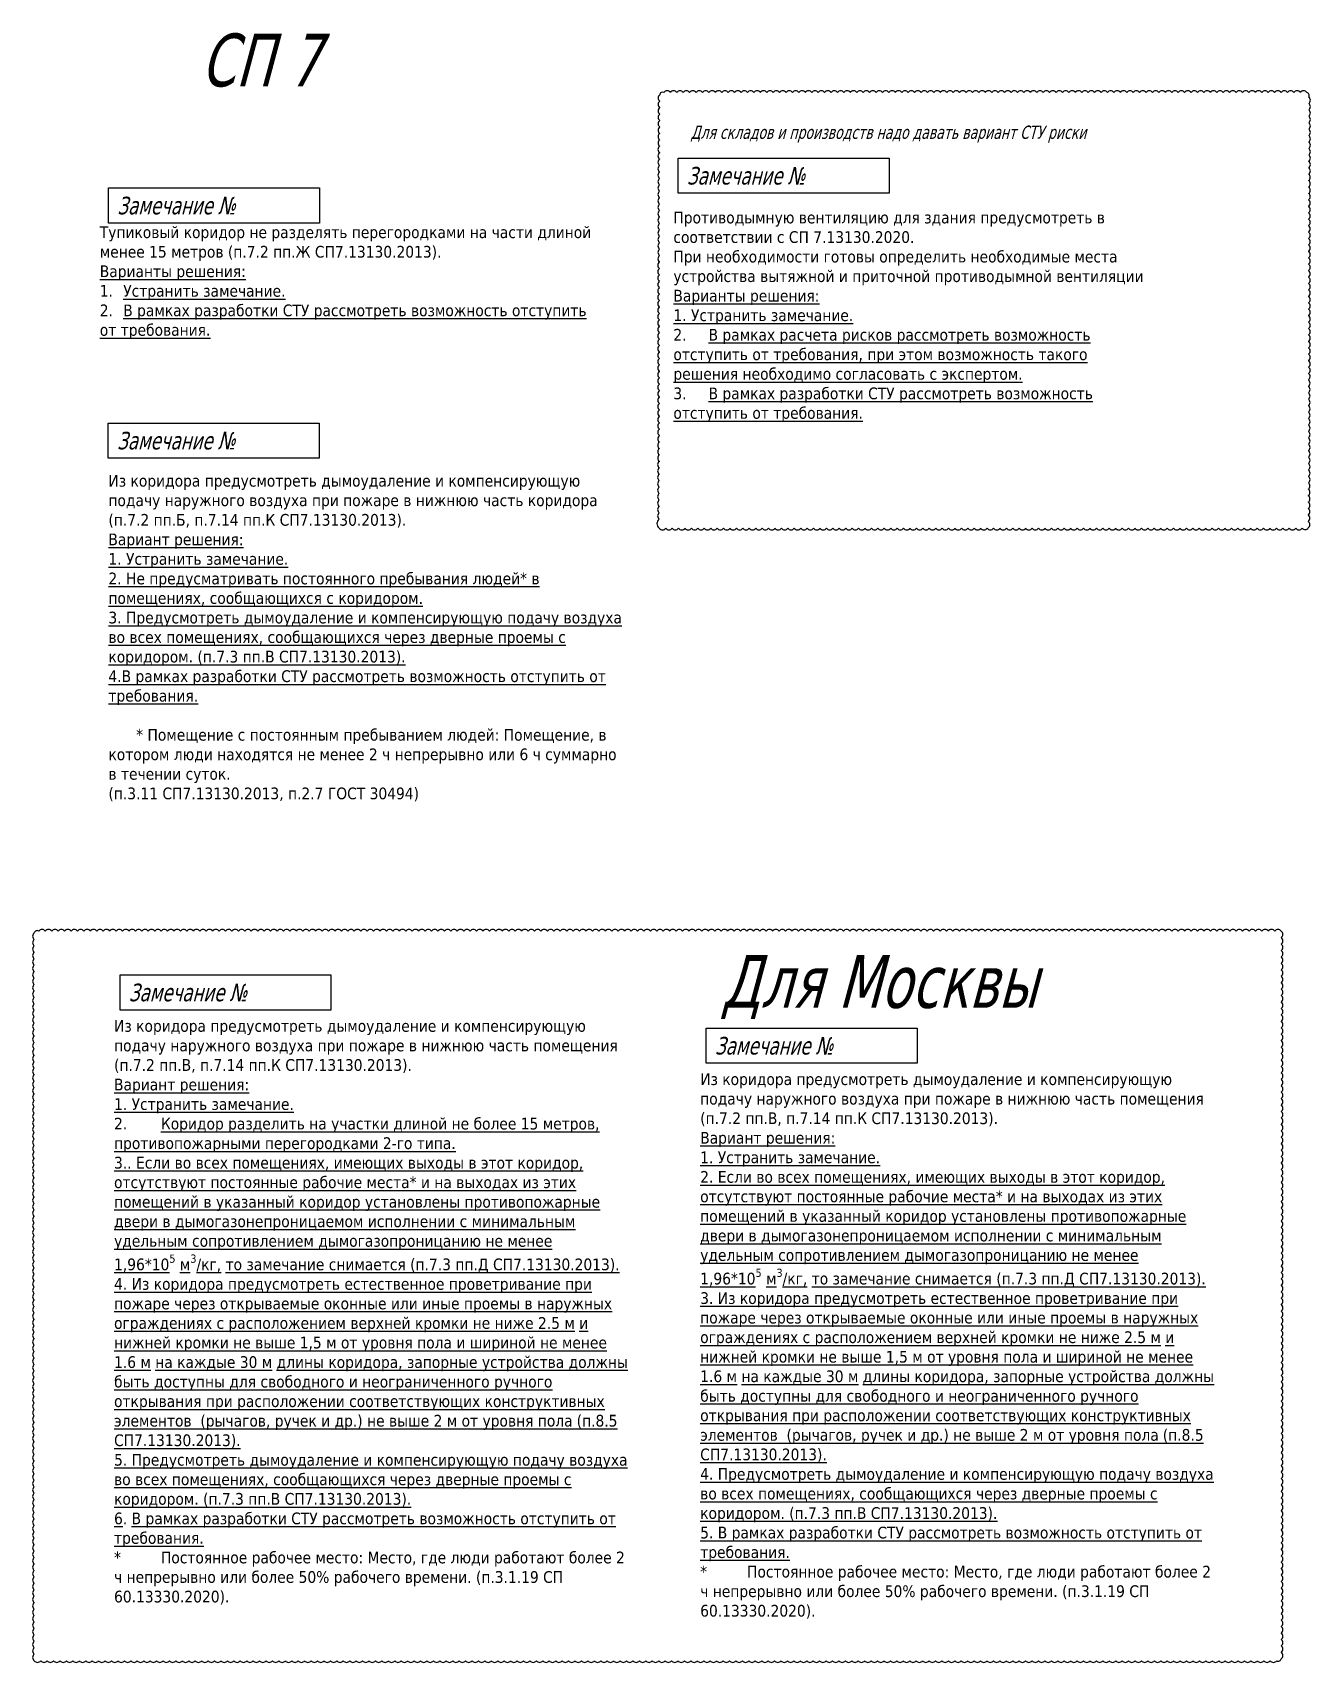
# Model space of a CAD drawing. Header units: millimetres. Extents: x -204396 to 1997851, y -2958255 to 237418.
# Drawn here: x 557436 to 622861, y -179544 to -96118 of the extents above; entities that cross this region are included whole.
import ezdxf

# ---------------------------------------------------------------- set-up
doc = ezdxf.new("R2010")
doc.units = ezdxf.units.MM
doc.layers.add('экспертиза', color=1, linetype='Continuous', lineweight=0)
doc.layers.add('экспертиза ДУ', color=1, linetype='Continuous', lineweight=0)
doc.styles.add('ЭКСПЕРТИЗА', font='tahoma.ttf')

msp = doc.modelspace()

# ---------------------------------------------------------------- linework, layer by layer
at = {"layer": 'экспертиза'}
for points in [[(589523, -121482, 0.520567), (589852, -121482, 0.520567), (590181, -121482, 0.520567), (590510, -121482, 0.520567), (590839, -121482, 0.520567), (591168, -121482, 0.520567), (591498, -121482, 0.520567), (591827, -121482, 0.520567), (592156, -121482, 0.520567), (592485, -121482, 0.520567), (592814, -121482, 0.520567), (593143, -121482, 0.520567), (593472, -121482, 0.520567), (593802, -121482, 0.520567), (594131, -121482, 0.520567), (594460, -121482, 0.520567), (594789, -121482, 0.520567), (595118, -121482, 0.520567), (595447, -121482, 0.520567), (595776, -121482, 0.520567), (596106, -121482, 0.520567), (596435, -121482, 0.520567), (596764, -121482, 0.520567), (597093, -121482, 0.520567), (597422, -121482, 0.520567), (597751, -121482, 0.520567), (598081, -121482, 0.520567), (598410, -121482, 0.520567), (598739, -121482, 0.520567), (599068, -121482, 0.520567), (599397, -121482, 0.520567), (599726, -121482, 0.520567), (600055, -121482, 0.520567), (600385, -121482, 0.520567), (600714, -121482, 0.520567), (601043, -121482, 0.520567), (601372, -121482, 0.520567), (601701, -121482, 0.520567), (602030, -121482, 0.520567), (602359, -121482, 0.520567), (602689, -121482, 0.520567), (603018, -121482, 0.520567), (603347, -121482, 0.520567), (603676, -121482, 0.520567), (604005, -121482, 0.520567), (604334, -121482, 0.520567), (604664, -121482, 0.520567), (604993, -121482, 0.520567), (605322, -121482, 0.520567), (605651, -121482, 0.520567), (605980, -121482, 0.520567), (606309, -121482, 0.520567), (606638, -121482, 0.520567), (606968, -121482, 0.520567), (607297, -121482, 0.520567), (607626, -121482, 0.520567), (607955, -121482, 0.520567), (608284, -121482, 0.520567), (608613, -121482, 0.520567), (608942, -121482, 0.520567), (609272, -121482, 0.520567), (609601, -121482, 0.520567), (609930, -121482, 0.520567), (610259, -121482, 0.520567), (610588, -121482, 0.520567), (610917, -121482, 0.520567), (611247, -121482, 0.520567), (611576, -121482, 0.520567), (611905, -121482, 0.520567), (612234, -121482, 0.520567), (612563, -121482, 0.520567), (612892, -121482, 0.520567), (613221, -121482, 0.520567), (613551, -121482, 0.520567), (613880, -121482, 0.520567), (614209, -121482, 0.520567), (614538, -121482, 0.520567), (614867, -121482, 0.520567), (615196, -121482, 0.520567), (615525, -121482, 0.520567), (615855, -121482, 0.520567), (616184, -121482, 0.520567), (616513, -121482, 0.520567), (616842, -121482, 0.520567), (617171, -121482, 0.520567), (617500, -121482, 0.520567), (617830, -121482, 0.520567), (618159, -121482, 0.520567), (618488, -121482, 0.520567), (618817, -121482, 0.520567), (619146, -121482, 0.520567), (619475, -121482, 0.520567), (619804, -121482, 0.520567), (620134, -121482, 0.520567), (620463, -121482, 0.520567), (620792, -121482, 0.520567), (621121, -121482, 0.520567), (621450, -121482, 0.520567), (621779, -121482, 0.520567), (622109, -121482, 0.520567), (622438, -121482, 0.520567), (622752, -121468, 0.520567), (622753, -121138, 0.520567), (622753, -120809, 0.520567), (622753, -120480, 0.520567), (622754, -120151, 0.520567), (622754, -119822, 0.520567), (622754, -119493, 0.520567), (622755, -119164, 0.520567), (622755, -118834, 0.520567), (622756, -118505, 0.520567), (622756, -118176, 0.520567), (622756, -117847, 0.520567), (622757, -117518, 0.520567), (622757, -117189, 0.520567), (622757, -116859, 0.520567), (622758, -116530, 0.520567), (622758, -116201, 0.520567), (622758, -115872, 0.520567), (622759, -115543, 0.520567), (622759, -115214, 0.520567), (622759, -114885, 0.520567), (622760, -114555, 0.520567), (622760, -114226, 0.520567), (622760, -113897, 0.520567), (622761, -113568, 0.520567), (622761, -113239, 0.520567), (622761, -112910, 0.520567), (622762, -112581, 0.520567), (622762, -112251, 0.520567), (622763, -111922, 0.520567), (622763, -111593, 0.520567), (622763, -111264, 0.520567), (622764, -110935, 0.520567), (622764, -110606, 0.520567), (622764, -110276, 0.520567), (622765, -109947, 0.520567), (622765, -109618, 0.520567), (622765, -109289, 0.520567), (622766, -108960, 0.520567), (622766, -108631, 0.520567), (622766, -108302, 0.520567), (622767, -107972, 0.520567), (622767, -107643, 0.520567), (622767, -107314, 0.520567), (622768, -106985, 0.520567), (622768, -106656, 0.520567), (622769, -106327, 0.520567), (622769, -105998, 0.520567), (622769, -105668, 0.520567), (622770, -105339, 0.520567), (622770, -105010, 0.520567), (622770, -104681, 0.520567), (622771, -104352, 0.520567), (622771, -104023, 0.520567), (622771, -103693, 0.520567), (622772, -103364, 0.520567), (622772, -103035, 0.520567), (622772, -102706, 0.520567), (622773, -102377, 0.520567), (622773, -102048, 0.520567), (622773, -101719, 0.520567), (622774, -101389, 0.520567), (622774, -101060, 0.520567), (622774, -100731, 0.520567), (622775, -100402, 0.520567), (622775, -100073, 0.520567), (622776, -99744, 0.520567), (622776, -99415, 0.520567), (622675, -99186, 0.520567), (622346, -99186, 0.520567), (622017, -99186, 0.520567), (621688, -99186, 0.520567), (621358, -99186, 0.520567), (621029, -99186, 0.520567), (620700, -99186, 0.520567), (620371, -99186, 0.520567), (620042, -99186, 0.520567), (619713, -99186, 0.520567), (619384, -99186, 0.520567), (619054, -99186, 0.520567), (618725, -99186, 0.520567), (618396, -99186, 0.520567), (618067, -99186, 0.520567), (617738, -99186, 0.520567), (617409, -99186, 0.520567), (617079, -99186, 0.520567), (616750, -99186, 0.520567), (616421, -99186, 0.520567), (616092, -99186, 0.520567), (615763, -99186, 0.520567), (615434, -99186, 0.520567), (615105, -99186, 0.520567), (614775, -99186, 0.520567), (614446, -99186, 0.520567), (614117, -99186, 0.520567), (613788, -99186, 0.520567), (613459, -99186, 0.520567), (613130, -99186, 0.520567), (612800, -99186, 0.520567), (612471, -99186, 0.520567), (612142, -99186, 0.520567), (611813, -99186, 0.520567), (611484, -99186, 0.520567), (611155, -99186, 0.520567), (610826, -99186, 0.520567), (610496, -99186, 0.520567), (610167, -99186, 0.520567), (609838, -99186, 0.520567), (609509, -99186, 0.520567), (609180, -99186, 0.520567), (608851, -99186, 0.520567), (608522, -99186, 0.520567), (608192, -99186, 0.520567), (607863, -99186, 0.520567), (607534, -99186, 0.520567), (607205, -99186, 0.520567), (606876, -99186, 0.520567), (606547, -99186, 0.520567), (606217, -99186, 0.520567), (605888, -99186, 0.520567), (605559, -99186, 0.520567), (605230, -99186, 0.520567), (604901, -99186, 0.520567), (604572, -99186, 0.520567), (604243, -99186, 0.520567), (603913, -99186, 0.520567), (603584, -99186, 0.520567), (603255, -99186, 0.520567), (602926, -99186, 0.520567), (602597, -99186, 0.520567), (602268, -99186, 0.520567), (601939, -99186, 0.520567), (601609, -99186, 0.520567), (601280, -99186, 0.520567), (600951, -99186, 0.520567), (600622, -99186, 0.520567), (600293, -99186, 0.520567), (599964, -99186, 0.520567), (599634, -99186, 0.520567), (599305, -99186, 0.520567), (598976, -99186, 0.520567), (598647, -99186, 0.520567), (598318, -99186, 0.520567), (597989, -99186, 0.520567), (597660, -99186, 0.520567), (597330, -99186, 0.520567), (597001, -99186, 0.520567), (596672, -99186, 0.520567), (596343, -99186, 0.520567), (596014, -99186, 0.520567), (595685, -99186, 0.520567), (595356, -99186, 0.520567), (595026, -99186, 0.520567), (594697, -99186, 0.520567), (594368, -99186, 0.520567), (594039, -99186, 0.520567), (593710, -99186, 0.520567), (593381, -99186, 0.520567), (593051, -99186, 0.520567), (592722, -99186, 0.520567), (592393, -99186, 0.520567), (592064, -99186, 0.520567), (591735, -99186, 0.520567), (591406, -99186, 0.520567), (591077, -99186, 0.520567), (590747, -99186, 0.520567), (590418, -99186, 0.520567), (590089, -99186, 0.520567), (589760, -99186, 0.520567), (589546, -99302, 0.520567), (589546, -99631, 0.520567), (589546, -99960, 0.520567), (589545, -100290, 0.520567), (589545, -100619, 0.520567), (589545, -100948, 0.520567), (589544, -101277, 0.520567), (589544, -101606, 0.520567), (589543, -101935, 0.520567), (589543, -102264, 0.520567), (589543, -102594, 0.520567), (589542, -102923, 0.520567), (589542, -103252, 0.520567), (589542, -103581, 0.520567), (589541, -103910, 0.520567), (589541, -104239, 0.520567), (589541, -104569, 0.520567), (589540, -104898, 0.520567), (589540, -105227, 0.520567), (589540, -105556, 0.520567), (589539, -105885, 0.520567), (589539, -106214, 0.520567), (589539, -106543, 0.520567), (589538, -106873, 0.520567), (589538, -107202, 0.520567), (589538, -107531, 0.520567), (589537, -107860, 0.520567), (589537, -108189, 0.520567), (589536, -108518, 0.520567), (589536, -108847, 0.520567), (589536, -109177, 0.520567), (589535, -109506, 0.520567), (589535, -109835, 0.520567), (589535, -110164, 0.520567), (589534, -110493, 0.520567), (589534, -110822, 0.520567), (589534, -111152, 0.520567), (589533, -111481, 0.520567), (589533, -111810, 0.520567), (589533, -112139, 0.520567), (589532, -112468, 0.520567), (589532, -112797, 0.520567), (589532, -113126, 0.520567), (589531, -113456, 0.520567), (589531, -113785, 0.520567), (589530, -114114, 0.520567), (589530, -114443, 0.520567), (589530, -114772, 0.520567), (589529, -115101, 0.520567), (589529, -115430, 0.520567), (589529, -115760, 0.520567), (589528, -116089, 0.520567), (589528, -116418, 0.520567), (589528, -116747, 0.520567), (589527, -117076, 0.520567), (589527, -117405, 0.520567), (589527, -117735, 0.520567), (589526, -118064, 0.520567), (589526, -118393, 0.520567), (589526, -118722, 0.520567), (589525, -119051, 0.520567), (589525, -119380, 0.520567), (589525, -119709, 0.520567), (589524, -120039, 0.520567), (589524, -120368, 0.520567), (589523, -120697, 0.520567), (589523, -121026, 0.520567)], [(557524, -179458, 0.520567), (557853, -179458, 0.520567), (558183, -179458, 0.520567), (558512, -179458, 0.520567), (558842, -179458, 0.520567), (559171, -179458, 0.520567), (559501, -179458, 0.520567), (559831, -179458, 0.520567), (560160, -179458, 0.520567), (560490, -179458, 0.520567), (560819, -179458, 0.520567), (561149, -179458, 0.520567), (561479, -179458, 0.520567), (561808, -179458, 0.520567), (562138, -179458, 0.520567), (562467, -179458, 0.520567), (562797, -179458, 0.520567), (563127, -179458, 0.520567), (563456, -179458, 0.520567), (563786, -179458, 0.520567), (564115, -179458, 0.520567), (564445, -179458, 0.520567), (564774, -179458, 0.520567), (565104, -179458, 0.520567), (565434, -179458, 0.520567), (565763, -179458, 0.520567), (566093, -179458, 0.520567), (566422, -179458, 0.520567), (566752, -179458, 0.520567), (567082, -179458, 0.520567), (567411, -179458, 0.520567), (567741, -179458, 0.520567), (568070, -179458, 0.520567), (568400, -179458, 0.520567), (568730, -179458, 0.520567), (569059, -179458, 0.520567), (569389, -179458, 0.520567), (569718, -179458, 0.520567), (570048, -179458, 0.520567), (570377, -179458, 0.520567), (570707, -179458, 0.520567), (571037, -179458, 0.520567), (571366, -179458, 0.520567), (571696, -179458, 0.520567), (572025, -179458, 0.520567), (572355, -179458, 0.520567), (572685, -179458, 0.520567), (573014, -179458, 0.520567), (573344, -179458, 0.520567), (573673, -179458, 0.520567), (574003, -179458, 0.520567), (574333, -179458, 0.520567), (574662, -179458, 0.520567), (574992, -179458, 0.520567), (575321, -179458, 0.520567), (575651, -179458, 0.520567), (575980, -179458, 0.520567), (576310, -179458, 0.520567), (576640, -179458, 0.520567), (576969, -179458, 0.520567), (577299, -179458, 0.520567), (577628, -179458, 0.520567), (577958, -179458, 0.520567), (578288, -179458, 0.520567), (578617, -179458, 0.520567), (578947, -179458, 0.520567), (579276, -179458, 0.520567), (579606, -179458, 0.520567), (579936, -179458, 0.520567), (580265, -179458, 0.520567), (580595, -179458, 0.520567), (580924, -179458, 0.520567), (581254, -179458, 0.520567), (581583, -179458, 0.520567), (581913, -179458, 0.520567), (582243, -179458, 0.520567), (582572, -179458, 0.520567), (582902, -179458, 0.520567), (583231, -179458, 0.520567), (583561, -179458, 0.520567), (583891, -179458, 0.520567), (584220, -179458, 0.520567), (584550, -179458, 0.520567), (584879, -179458, 0.520567), (585209, -179458, 0.520567), (585539, -179458, 0.520567), (585868, -179458, 0.520567), (586198, -179458, 0.520567), (586527, -179458, 0.520567), (586857, -179458, 0.520567), (587186, -179458, 0.520567), (587516, -179458, 0.520567), (587846, -179458, 0.520567), (588175, -179458, 0.520567), (588505, -179458, 0.520567), (588834, -179458, 0.520567), (589164, -179458, 0.520567), (589494, -179458, 0.520567), (589823, -179458, 0.520567), (590153, -179458, 0.520567), (590482, -179458, 0.520567), (590812, -179458, 0.520567), (591142, -179458, 0.520567), (591471, -179458, 0.520567), (591801, -179458, 0.520567), (592130, -179458, 0.520567), (592460, -179458, 0.520567), (592790, -179458, 0.520567), (593119, -179458, 0.520567), (593449, -179458, 0.520567), (593778, -179458, 0.520567), (594108, -179458, 0.520567), (594437, -179458, 0.520567), (594767, -179458, 0.520567), (595097, -179458, 0.520567), (595426, -179458, 0.520567), (595756, -179458, 0.520567), (596085, -179458, 0.520567), (596415, -179458, 0.520567), (596745, -179458, 0.520567), (597074, -179458, 0.520567), (597404, -179458, 0.520567), (597733, -179458, 0.520567), (598063, -179458, 0.520567), (598393, -179458, 0.520567), (598722, -179458, 0.520567), (599052, -179458, 0.520567), (599381, -179458, 0.520567), (599711, -179458, 0.520567), (600040, -179458, 0.520567), (600370, -179458, 0.520567), (600700, -179458, 0.520567), (601029, -179458, 0.520567), (601359, -179458, 0.520567), (601688, -179458, 0.520567), (602018, -179458, 0.520567), (602348, -179458, 0.520567), (602677, -179458, 0.520567), (603007, -179458, 0.520567), (603336, -179458, 0.520567), (603666, -179458, 0.520567), (603996, -179458, 0.520567), (604325, -179458, 0.520567), (604655, -179458, 0.520567), (604984, -179458, 0.520567), (605314, -179458, 0.520567), (605643, -179458, 0.520567), (605973, -179458, 0.520567), (606303, -179458, 0.520567), (606632, -179458, 0.520567), (606962, -179458, 0.520567), (607291, -179458, 0.520567), (607621, -179458, 0.520567), (607951, -179458, 0.520567), (608280, -179458, 0.520567), (608610, -179458, 0.520567), (608939, -179458, 0.520567), (609269, -179458, 0.520567), (609599, -179458, 0.520567), (609928, -179458, 0.520567), (610258, -179458, 0.520567), (610587, -179458, 0.520567), (610917, -179458, 0.520567), (611246, -179458, 0.520567), (611576, -179458, 0.520567), (611906, -179458, 0.520567), (612235, -179458, 0.520567), (612565, -179458, 0.520567), (612894, -179458, 0.520567), (613224, -179458, 0.520567), (613554, -179458, 0.520567), (613883, -179458, 0.520567), (614213, -179458, 0.520567), (614542, -179458, 0.520567), (614872, -179458, 0.520567), (615202, -179458, 0.520567), (615531, -179458, 0.520567), (615861, -179458, 0.520567), (616190, -179458, 0.520567), (616520, -179458, 0.520567), (616849, -179458, 0.520567), (617179, -179458, 0.520567), (617509, -179458, 0.520567), (617838, -179458, 0.520567), (618168, -179458, 0.520567), (618497, -179458, 0.520567), (618827, -179458, 0.520567), (619157, -179458, 0.520567), (619486, -179458, 0.520567), (619816, -179458, 0.520567), (620145, -179458, 0.520567), (620475, -179458, 0.520567), (620805, -179458, 0.520567), (621134, -179458, 0.520567), (621364, -179358, 0.520567), (621364, -179028, 0.520567), (621364, -178699, 0.520567), (621364, -178369, 0.520567), (621364, -178040, 0.520567), (621364, -177710, 0.520567), (621364, -177380, 0.520567), (621364, -177051, 0.520567), (621364, -176721, 0.520567), (621364, -176392, 0.520567), (621364, -176062, 0.520567), (621364, -175733, 0.520567), (621364, -175403, 0.520567), (621364, -175073, 0.520567), (621364, -174744, 0.520567), (621364, -174414, 0.520567), (621364, -174085, 0.520567), (621364, -173755, 0.520567), (621364, -173425, 0.520567), (621364, -173096, 0.520567), (621364, -172766, 0.520567), (621364, -172437, 0.520567), (621364, -172107, 0.520567), (621364, -171777, 0.520567), (621364, -171448, 0.520567), (621364, -171118, 0.520567), (621364, -170789, 0.520567), (621364, -170459, 0.520567), (621364, -170130, 0.520567), (621364, -169800, 0.520567), (621364, -169470, 0.520567), (621364, -169141, 0.520567), (621364, -168811, 0.520567), (621364, -168482, 0.520567), (621364, -168152, 0.520567), (621364, -167822, 0.520567), (621364, -167493, 0.520567), (621364, -167163, 0.520567), (621364, -166834, 0.520567), (621364, -166504, 0.520567), (621364, -166174, 0.520567), (621364, -165845, 0.520567), (621364, -165515, 0.520567), (621364, -165186, 0.520567), (621364, -164856, 0.520567), (621364, -164526, 0.520567), (621364, -164197, 0.520567), (621364, -163867, 0.520567), (621364, -163538, 0.520567), (621364, -163208, 0.520567), (621364, -162879, 0.520567), (621364, -162549, 0.520567), (621364, -162219, 0.520567), (621364, -161890, 0.520567), (621364, -161560, 0.520567), (621364, -161231, 0.520567), (621364, -160901, 0.520567), (621364, -160571, 0.520567), (621364, -160242, 0.520567), (621364, -159912, 0.520567), (621364, -159583, 0.520567), (621364, -159253, 0.520567), (621364, -158923, 0.520567), (621364, -158594, 0.520567), (621364, -158264, 0.520567), (621364, -157935, 0.520567), (621364, -157605, 0.520567), (621364, -157276, 0.520567), (621364, -156946, 0.520567), (621364, -156616, 0.520567), (621364, -156287, 0.520567), (621364, -155957, 0.520567), (621364, -155628, 0.520567), (621364, -155298, 0.520567), (621364, -154968, 0.520567), (621364, -154639, 0.520567), (621364, -154309, 0.520567), (621364, -153980, 0.520567), (621364, -153650, 0.520567), (621364, -153320, 0.520567), (621364, -152991, 0.520567), (621364, -152661, 0.520567), (621364, -152332, 0.520567), (621364, -152002, 0.520567), (621364, -151673, 0.520567), (621364, -151343, 0.520567), (621364, -151013, 0.520567), (621364, -150684, 0.520567), (621364, -150354, 0.520567), (621364, -150025, 0.520567), (621364, -149695, 0.520567), (621364, -149365, 0.520567), (621364, -149036, 0.520567), (621364, -148706, 0.520567), (621364, -148377, 0.520567), (621364, -148047, 0.520567), (621364, -147717, 0.520567), (621364, -147388, 0.520567), (621364, -147058, 0.520567), (621364, -146729, 0.520567), (621364, -146399, 0.520567), (621364, -146070, 0.520567), (621364, -145740, 0.520567), (621364, -145410, 0.520567), (621364, -145081, 0.520567), (621364, -144751, 0.520567), (621364, -144422, 0.520567), (621364, -144092, 0.520567), (621364, -143762, 0.520567), (621364, -143433, 0.520567), (621364, -143103, 0.520567), (621364, -142774, 0.520567), (621364, -142444, 0.520567), (621364, -142114, 0.520567), (621038, -142111, 0.520567), (620708, -142111, 0.520567), (620379, -142111, 0.520567), (620049, -142111, 0.520567), (619719, -142111, 0.520567), (619390, -142111, 0.520567), (619060, -142111, 0.520567), (618731, -142111, 0.520567), (618401, -142111, 0.520567), (618071, -142111, 0.520567), (617742, -142111, 0.520567), (617412, -142111, 0.520567), (617083, -142111, 0.520567), (616753, -142111, 0.520567), (616424, -142111, 0.520567), (616094, -142111, 0.520567), (615764, -142111, 0.520567), (615435, -142111, 0.520567), (615105, -142111, 0.520567), (614776, -142111, 0.520567), (614446, -142111, 0.520567), (614116, -142111, 0.520567), (613787, -142111, 0.520567), (613457, -142111, 0.520567), (613128, -142111, 0.520567), (612798, -142111, 0.520567), (612468, -142111, 0.520567), (612139, -142111, 0.520567), (611809, -142111, 0.520567), (611480, -142111, 0.520567), (611150, -142111, 0.520567), (610821, -142111, 0.520567), (610491, -142111, 0.520567), (610161, -142111, 0.520567), (609832, -142111, 0.520567), (609502, -142111, 0.520567), (609173, -142111, 0.520567), (608843, -142111, 0.520567), (608513, -142111, 0.520567), (608184, -142111, 0.520567), (607854, -142111, 0.520567), (607525, -142111, 0.520567), (607195, -142111, 0.520567), (606865, -142111, 0.520567), (606536, -142111, 0.520567), (606206, -142111, 0.520567), (605877, -142111, 0.520567), (605547, -142111, 0.520567), (605218, -142111, 0.520567), (604888, -142111, 0.520567), (604558, -142111, 0.520567), (604229, -142111, 0.520567), (603899, -142111, 0.520567), (603570, -142111, 0.520567), (603240, -142111, 0.520567), (602910, -142111, 0.520567), (602581, -142111, 0.520567), (602251, -142111, 0.520567), (601922, -142111, 0.520567), (601592, -142111, 0.520567), (601262, -142111, 0.520567), (600933, -142111, 0.520567), (600603, -142111, 0.520567), (600274, -142111, 0.520567), (599944, -142111, 0.520567), (599615, -142111, 0.520567), (599285, -142111, 0.520567), (598955, -142111, 0.520567), (598626, -142111, 0.520567), (598296, -142111, 0.520567), (597967, -142111, 0.520567), (597637, -142111, 0.520567), (597307, -142111, 0.520567), (596978, -142111, 0.520567), (596648, -142111, 0.520567), (596319, -142111, 0.520567), (595989, -142111, 0.520567), (595659, -142111, 0.520567), (595330, -142111, 0.520567), (595000, -142111, 0.520567), (594671, -142111, 0.520567), (594341, -142111, 0.520567), (594012, -142111, 0.520567), (593682, -142111, 0.520567), (593352, -142111, 0.520567), (593023, -142111, 0.520567), (592693, -142111, 0.520567), (592364, -142111, 0.520567), (592034, -142111, 0.520567), (591704, -142111, 0.520567), (591375, -142111, 0.520567), (591045, -142111, 0.520567), (590716, -142111, 0.520567), (590386, -142111, 0.520567), (590056, -142111, 0.520567), (589727, -142111, 0.520567), (589397, -142111, 0.520567), (589068, -142111, 0.520567), (588738, -142111, 0.520567), (588409, -142111, 0.520567), (588079, -142111, 0.520567), (587749, -142111, 0.520567), (587420, -142111, 0.520567), (587090, -142111, 0.520567), (586761, -142111, 0.520567), (586431, -142111, 0.520567), (586101, -142111, 0.520567), (585772, -142111, 0.520567), (585442, -142111, 0.520567), (585113, -142111, 0.520567), (584783, -142111, 0.520567), (584453, -142111, 0.520567), (584124, -142111, 0.520567), (583794, -142111, 0.520567), (583465, -142111, 0.520567), (583135, -142111, 0.520567), (582806, -142111, 0.520567), (582476, -142111, 0.520567), (582146, -142111, 0.520567), (581817, -142111, 0.520567), (581487, -142111, 0.520567), (581158, -142111, 0.520567), (580828, -142111, 0.520567), (580498, -142111, 0.520567), (580169, -142111, 0.520567), (579839, -142111, 0.520567), (579510, -142111, 0.520567), (579180, -142111, 0.520567), (578850, -142111, 0.520567), (578521, -142111, 0.520567), (578191, -142111, 0.520567), (577862, -142111, 0.520567), (577532, -142111, 0.520567), (577203, -142111, 0.520567), (576873, -142111, 0.520567), (576543, -142111, 0.520567), (576214, -142111, 0.520567), (575884, -142111, 0.520567), (575555, -142111, 0.520567), (575225, -142111, 0.520567), (574895, -142111, 0.520567), (574566, -142111, 0.520567), (574236, -142111, 0.520567), (573907, -142111, 0.520567), (573577, -142111, 0.520567), (573247, -142111, 0.520567), (572918, -142111, 0.520567), (572588, -142111, 0.520567), (572259, -142111, 0.520567), (571929, -142111, 0.520567), (571600, -142111, 0.520567), (571270, -142111, 0.520567), (570940, -142111, 0.520567), (570611, -142111, 0.520567), (570281, -142111, 0.520567), (569952, -142111, 0.520567), (569622, -142111, 0.520567), (569292, -142111, 0.520567), (568963, -142111, 0.520567), (568633, -142111, 0.520567), (568304, -142111, 0.520567), (567974, -142111, 0.520567), (567644, -142111, 0.520567), (567315, -142111, 0.520567), (566985, -142111, 0.520567), (566656, -142111, 0.520567), (566326, -142111, 0.520567), (565997, -142111, 0.520567), (565667, -142111, 0.520567), (565337, -142111, 0.520567), (565008, -142111, 0.520567), (564678, -142111, 0.520567), (564349, -142111, 0.520567), (564019, -142111, 0.520567), (563689, -142111, 0.520567), (563360, -142111, 0.520567), (563030, -142111, 0.520567), (562701, -142111, 0.520567), (562371, -142111, 0.520567), (562041, -142111, 0.520567), (561712, -142111, 0.520567), (561382, -142111, 0.520567), (561053, -142111, 0.520567), (560723, -142111, 0.520567), (560393, -142111, 0.520567), (560064, -142111, 0.520567), (559734, -142111, 0.520567), (559405, -142111, 0.520567), (559075, -142111, 0.520567), (558746, -142111, 0.520567), (558416, -142111, 0.520567), (558086, -142111, 0.520567), (557757, -142111, 0.520567), (557524, -142207, 0.520567), (557524, -142537, 0.520567), (557524, -142867, 0.520567), (557524, -143196, 0.520567), (557524, -143526, 0.520567), (557524, -143855, 0.520567), (557524, -144185, 0.520567), (557524, -144515, 0.520567), (557524, -144844, 0.520567), (557524, -145174, 0.520567), (557524, -145503, 0.520567), (557524, -145833, 0.520567), (557524, -146162, 0.520567), (557524, -146492, 0.520567), (557524, -146822, 0.520567), (557524, -147151, 0.520567), (557524, -147481, 0.520567), (557524, -147810, 0.520567), (557524, -148140, 0.520567), (557524, -148470, 0.520567), (557524, -148799, 0.520567), (557524, -149129, 0.520567), (557524, -149458, 0.520567), (557524, -149788, 0.520567), (557524, -150118, 0.520567), (557524, -150447, 0.520567), (557524, -150777, 0.520567), (557524, -151106, 0.520567), (557524, -151436, 0.520567), (557524, -151765, 0.520567), (557524, -152095, 0.520567), (557524, -152425, 0.520567), (557524, -152754, 0.520567), (557524, -153084, 0.520567), (557524, -153413, 0.520567), (557524, -153743, 0.520567), (557524, -154073, 0.520567), (557524, -154402, 0.520567), (557524, -154732, 0.520567), (557524, -155061, 0.520567), (557524, -155391, 0.520567), (557524, -155721, 0.520567), (557524, -156050, 0.520567), (557524, -156380, 0.520567), (557524, -156709, 0.520567), (557524, -157039, 0.520567), (557524, -157368, 0.520567), (557524, -157698, 0.520567), (557524, -158028, 0.520567), (557524, -158357, 0.520567), (557524, -158687, 0.520567), (557524, -159016, 0.520567), (557524, -159346, 0.520567), (557524, -159676, 0.520567), (557524, -160005, 0.520567), (557524, -160335, 0.520567), (557524, -160664, 0.520567), (557524, -160994, 0.520567), (557524, -161324, 0.520567), (557524, -161653, 0.520567), (557524, -161983, 0.520567), (557524, -162312, 0.520567), (557524, -162642, 0.520567), (557524, -162971, 0.520567), (557524, -163301, 0.520567), (557524, -163631, 0.520567), (557524, -163960, 0.520567), (557524, -164290, 0.520567), (557524, -164619, 0.520567), (557524, -164949, 0.520567), (557524, -165279, 0.520567), (557524, -165608, 0.520567), (557524, -165938, 0.520567), (557524, -166267, 0.520567), (557524, -166597, 0.520567), (557524, -166927, 0.520567), (557524, -167256, 0.520567), (557524, -167586, 0.520567), (557524, -167915, 0.520567), (557524, -168245, 0.520567), (557524, -168574, 0.520567), (557524, -168904, 0.520567), (557524, -169234, 0.520567), (557524, -169563, 0.520567), (557524, -169893, 0.520567), (557524, -170222, 0.520567), (557524, -170552, 0.520567), (557524, -170882, 0.520567), (557524, -171211, 0.520567), (557524, -171541, 0.520567), (557524, -171870, 0.520567), (557524, -172200, 0.520567), (557524, -172530, 0.520567), (557524, -172859, 0.520567), (557524, -173189, 0.520567), (557524, -173518, 0.520567), (557524, -173848, 0.520567), (557524, -174177, 0.520567), (557524, -174507, 0.520567), (557524, -174837, 0.520567), (557524, -175166, 0.520567), (557524, -175496, 0.520567), (557524, -175825, 0.520567), (557524, -176155, 0.520567), (557524, -176485, 0.520567), (557524, -176814, 0.520567), (557524, -177144, 0.520567), (557524, -177473, 0.520567), (557524, -177803, 0.520567), (557524, -178133, 0.520567), (557524, -178462, 0.520567), (557524, -178792, 0.520567), (557524, -179121, 0.520567)]]:
    msp.add_lwpolyline(points, format="xyb", close=True, dxfattribs=at)
at = {"layer": 'экспертиза', "lineweight": 0}
msp.add_lwpolyline([(561323, -104071), (572123, -104071), (572123, -105871), (561323, -105871), (561323, -104071)], dxfattribs=at)
at = {"layer": 'экспертиза ДУ', "lineweight": 0}
for points in [[(590489, -102544), (601289, -102544), (601289, -104344), (590489, -104344), (590489, -102544)], [(561311, -116103), (572111, -116103), (572111, -117903), (561311, -117903), (561311, -116103)], [(561913, -144351), (572713, -144351), (572713, -146151), (561913, -146151), (561913, -144351)], [(591923, -147077), (602723, -147077), (602723, -148877), (591923, -148877), (591923, -147077)]]:
    msp.add_lwpolyline(points, dxfattribs=at)

# ---------------------------------------------------------------- texts
at = {"layer": 'экспертиза', "color": 2, "lineweight": 0, "style": 'ЭКСПЕРТИЗА', "oblique": 14.99998, "width": 0.8}
for s, height, p in [('СП 7', 2700, (566035, -98866)), ('Для складов и производств надо давать вариант СТУ риски', 675, (591130, -101556))]:
    msp.add_text(s, height=height, dxfattribs=at).set_placement(p)
at = {"layer": 'экспертиза', "lineweight": 0, "style": 'ЭКСПЕРТИЗА', "oblique": 14.99998, "width": 0.8}
msp.add_text('Замечание №', height=900, dxfattribs=at).set_placement((561773, -105421))
at = {"layer": 'экспертиза', "lineweight": 0, "ltscale": 100, "char_height": 600, "attachment_point": 1, "style": 'ЭКСПЕРТИЗА'}
for s, insert, width in [('Противодымную вентиляцию для здания предусмотреть в соответствии с СП 7.13130.2020.\\PПри необходимости готовы определить необходимые места устройства вытяжной и приточной противодымной вентиляции\\P{\\L\\C6;Варианты решения:\\l\\P\\L1. Устранить замечание.\\C2;\\P\\pt1800;\\l2.^I\\LВ рамках расчета рисков рассмотреть возможность отступить от требования, при этом возможность такого решения необходимо согласовать с экспертом.\\H0.91667x;\\l\\P\\H1.09091x;3.^I\\LВ рамках разработки СТУ рассмотреть возможность отступить от требования. }', (590246, -105283), 24494.8), ('\\pt1200;Тупиковый коридор не разделять перегородками на части длиной менее 15 метров (п.7.2 пп.Ж СП7.13130.2013).{\\L\\C6;\\PВарианты решения:\\P\\l1.^I\\LУстранить замечание.\\P\\l\\C2;2.^I\\LВ рамках разработки СТУ рассмотреть возможность отступить от требования.}', (560877, -106035), 25338.67)]:
    msp.add_mtext(s, dxfattribs=dict(at, insert=insert, width=width))
at = {"layer": 'экспертиза ДУ', "lineweight": 0, "style": 'ЭКСПЕРТИЗА', "oblique": 14.99998, "width": 0.8}
for s, height, p in [('Замечание №', 900, (590939, -103894)), ('Замечание №', 900, (561761, -117453)), ('Для Москвы', 2700, (592705, -146036)), ('Замечание №', 900, (562363, -145701)), ('Замечание №', 900, (592373, -148427))]:
    msp.add_text(s, height=height, dxfattribs=at).set_placement(p)
at = {"layer": 'экспертиза ДУ', "ltscale": 100, "insert": (561319, -118758), "char_height": 600, "width": 26264.8, "attachment_point": 1, "style": 'ЭКСПЕРТИЗА'}
msp.add_mtext('\\A1;Из коридора предусмотреть дымоудаление и компенсирующую подачу наружного воздуха при пожаре в нижнюю часть коридора (п.7.2 пп.Б, п.7.14 пп.К СП7.13130.2013).\\P{\\L\\C6;Вариант решения:\\P1. Устранить замечание.\\P2. Не предусматривать постоянного пребывания людей* в помещениях, сообщающихся с коридором.\\P\\A0;3. Предусмотреть дымоудаление и компенсирующую подачу воздуха во всех помещениях, сообщающихся через дверные проемы с коридором.\\A1;\\H1.00002x; \\A0;\\H0.99998x;(п.7.3 пп.В СП7.13130.2013).\\P\\C2;4.В рамках разработки СТУ рассмотреть возможность отступить от требования. \\C6;\\P\\A1;\\P\\pi1420.002;\\l* Помещение с постоянным пребыванием людей: \\A0;Помещение, в котором люди находятся не менее 2 ч непрерывно или 6 ч суммарно в течении суток.\\P\\pi0;\\A1;(п.3.11 \\A0;СП7.13130.2013,\\A1; п.2.7 ГОСТ 30494)}', dxfattribs=at)
at = {"layer": 'экспертиза ДУ', "color": 6, "ltscale": 100, "char_height": 600, "width": 26264.8, "attachment_point": 1, "style": 'ЭКСПЕРТИЗА'}
for s, insert in [('\\A1;{\\C256;Из коридора предусмотреть дымоудаление и компенсирующую подачу наружного воздуха при пожаре в нижнюю часть помещения (п.7.2 пп.В, п.7.14 пп.К СП7.13130.2013).\\P\\L\\C6;Вариант решения:\\P1. Устранить замечание.\\P\\l2.^I\\LКоридор разделить на участки длиной не более 15 метров, противопожарными перегородками 2-го типа.\\P3.. Если во всех помещениях, имеющих выходы в этот коридор, отсутствуют постоянные рабочие места* и на выходах из этих помещений в указанный коридор установлены противопожарные двери в дымогазонепроницаемом исполнении с минимальным удельным сопротивлением дымогазопроницанию не менее 1,96*10\\H0.7x;\\S5^ ;\\H1.42857x;\\~м\\H0.7x;\\S3^ ;\\H1.42857x;/кг, то замечание снимается (п.7.3 пп.Д СП7.13130.2013).\\P4. Из коридора предусмотреть естественное проветривание при пожаре через\\A0; открываемые оконные или иные проемы в наружных ограждениях с расположением верхней кромки не ниже 2.5\\~м и нижней кромки не выше 1,5 м от уровня пола и шириной не менее 1.6\\~м на каждые 30\\~м длины коридора, запорные устройства должны быть доступны для свободного и неограниченного ручного открывания при расположении соответствующих конструктивных элементов  (рычагов, ручек и др.) не выше 2 м от уровня пола\\H0.91667x;\\l\\C0; \\H1.0909x;\\L\\C6;(п.8.5 СП7.13130.2013).\\P5. Предусмотреть дымоудаление и компенсирующую подачу воздуха во всех помещениях, сообщающихся через дверные проемы с коридором.\\A1;\\H1.00002x; \\A0;\\H0.99998x;(п.7.3 пп.В СП7.13130.2013).\\P\\C2;6\\l. \\LВ рамках разработки СТУ рассмотреть возможность отступить от требования. \\A1;\\H0.99999x;\\P\\A0;\\H0.99988x;\\l\\C6;*^IПостоянное ра\\H1.00012x;бочее место: Место, где люди работают более 2 ч непрерывно или более 50% рабочего времени. (п.3.1.19 СП 60.13330.2020).}', (561607, -146663)), ('\\A1;{\\C256;Из коридора предусмотреть дымоудаление и компенсирующую подачу наружного воздуха при пожаре в нижнюю часть помещения (п.7.2 пп.В, п.7.14 пп.К СП7.13130.2013).\\P\\L\\C6;Вариант решения:\\P1. Устранить замечание.\\P2. Если во всех помещениях, имеющих выходы в этот коридор, отсутствуют постоянные рабочие места* и на выходах из этих помещений в указанный коридор установлены противопожарные двери в дымогазонепроницаемом исполнении с минимальным удельным сопротивлением дымогазопроницанию не менее 1,96*10\\H0.7x;\\S5^ ;\\H1.42857x;\\~м\\H0.7x;\\S3^ ;\\H1.42857x;/кг, то замечание снимается (п.7.3 пп.Д СП7.13130.2013).\\P3. Из коридора предусмотреть естественное проветривание при пожаре через\\A0; открываемые оконные или иные проемы в наружных ограждениях с расположением верхней кромки не ниже 2.5\\~м и нижней кромки не выше 1,5 м от уровня пола и шириной не менее 1.6\\~м на каждые 30\\~м длины коридора, запорные устройства должны быть доступны для свободного и неограниченного ручного открывания при расположении соответствующих конструктивных элементов  (рычагов, ручек и др.) не выше 2 м от уровня пола\\H0.91667x;\\l\\C0; \\H1.0909x;\\L\\C6;(п.8.5 СП7.13130.2013).\\P4. Предусмотреть дымоудаление и компенсирующую подачу воздуха во всех помещениях, сообщающихся через дверные проемы с коридором.\\A1;\\H1.00002x; \\A0;\\H0.99998x;(п.7.3 пп.В СП7.13130.2013).\\P\\C2;5.\\l \\LВ рамках разработки СТУ рассмотреть возможность отступить от требования. \\A1;\\H0.99999x;\\C6;\\P\\A0;\\H0.99988x;\\l*^IПостоянное ра\\H1.00012x;бочее место: Место, где люди работают более 2 ч непрерывно или более 50% рабочего времени. (п.3.1.19 СП 60.13330.2020).}', (591618, -149389))]:
    msp.add_mtext(s, dxfattribs=dict(at, insert=insert))

doc.saveas('drawing.dxf')
